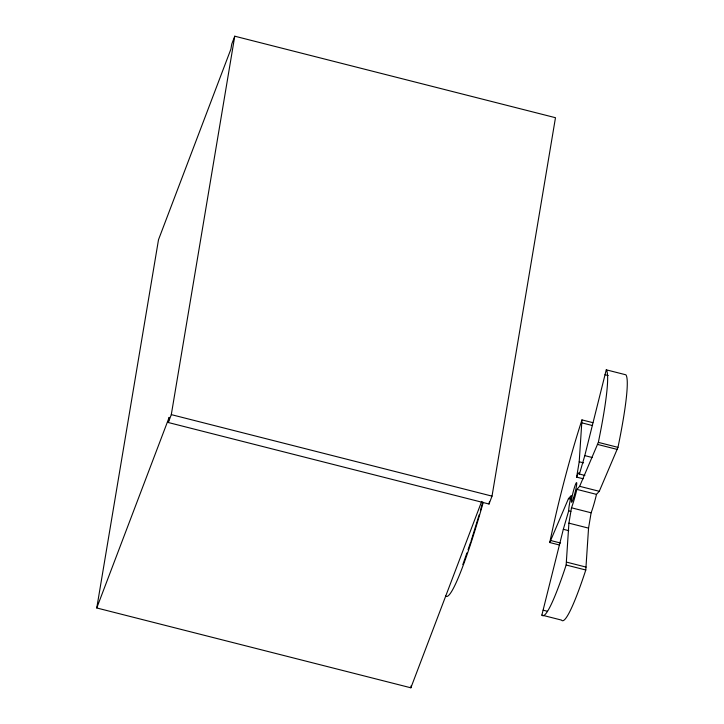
<?xml version="1.0" encoding="UTF-8"?>
<svg xmlns="http://www.w3.org/2000/svg" width="724" height="724" viewBox="0 0 724 724"><rect width="100%" height="100%" fill="white"/><g stroke="black" fill="none" stroke-linecap="round" stroke-linejoin="round"><path stroke-width="1.09" d="M541.86 615.101A127.207 12.408 -75.7 0 0 566.15 565.01L568.91 523.144L571.489 507.796A20.353 1.982 -75.7 0 0 576.856 489.379L579.653 486.311L598.35 442.373A127.207 12.408 -75.7 0 0 606.26 369.819L625.889 374.806A127.207 12.408 -75.7 0 1 617.979 447.36L599.282 491.297L596.486 494.374A20.353 1.982 -75.7 0 1 591.119 512.791L588.549 528.131L585.788 570.005A127.207 12.408 -75.7 0 1 561.489 620.088L541.86 615.101L563.326 529.289L568.693 510.873A20.353 1.982 -75.7 0 1 571.263 495.533L568.467 498.601L549.769 542.538L559.589 545.036M583.173 478.772L576.63 477.116L579.209 461.767L581.969 419.902L592.875 422.671M96.763 607.97L158.502 239.734L230.911 49.105L231.752 44.092L234.757 36.2L555.48 117.704L492.021 496.13L489.026 504.022L168.303 422.517L169.172 417.35L96.763 607.97L410.87 687.8L481.686 501.388M168.303 422.517L171.298 414.626L234.757 36.2M410.87 687.8L411.241 685.565M489.026 504.022L489.397 501.795M576.63 477.116A20.353 1.982 -75.7 0 1 579.426 474.039L584.793 455.622L606.26 369.819M480.383 510.601L482.781 501.922M471.025 541.181L479.134 514.873M462.817 564.62L466.926 552.901M468.048 549.706L470.654 542.249M604.974 374.724L608.241 375.548M581.653 422.798L592.558 425.576M598.35 442.373L617.979 447.36M597.381 444.373L617.011 449.369M584.793 455.622L592.431 457.559M579.209 461.767L583.571 462.88M579.426 474.039L584.883 475.424M579.653 486.311L599.282 491.297M576.856 489.379L596.486 494.374M568.467 498.601L570.648 499.153M571.489 507.796L591.119 512.791M568.693 510.873L570.874 511.425M171.298 414.626L492.021 496.13M568.91 523.144L588.549 528.131M563.326 529.289L568.774 530.674M550.738 540.538L560.557 543.027M566.467 562.114L586.105 567.1M566.15 565.01L585.788 570.005M543.145 610.187L547.516 611.3M483.143 502.673A132.293 12.896 -75.7 0 1 445.486 595.834M549.769 542.538A127.207 12.408 -75.7 0 1 581.969 419.902M573.426 498.257A10.172 0.996 -75.7 0 0 576.639 482.646A10.172 0.996 -75.7 0 0 572.114 496.465A10.172 0.996 -75.7 0 0 573.426 498.257"/></g></svg>
